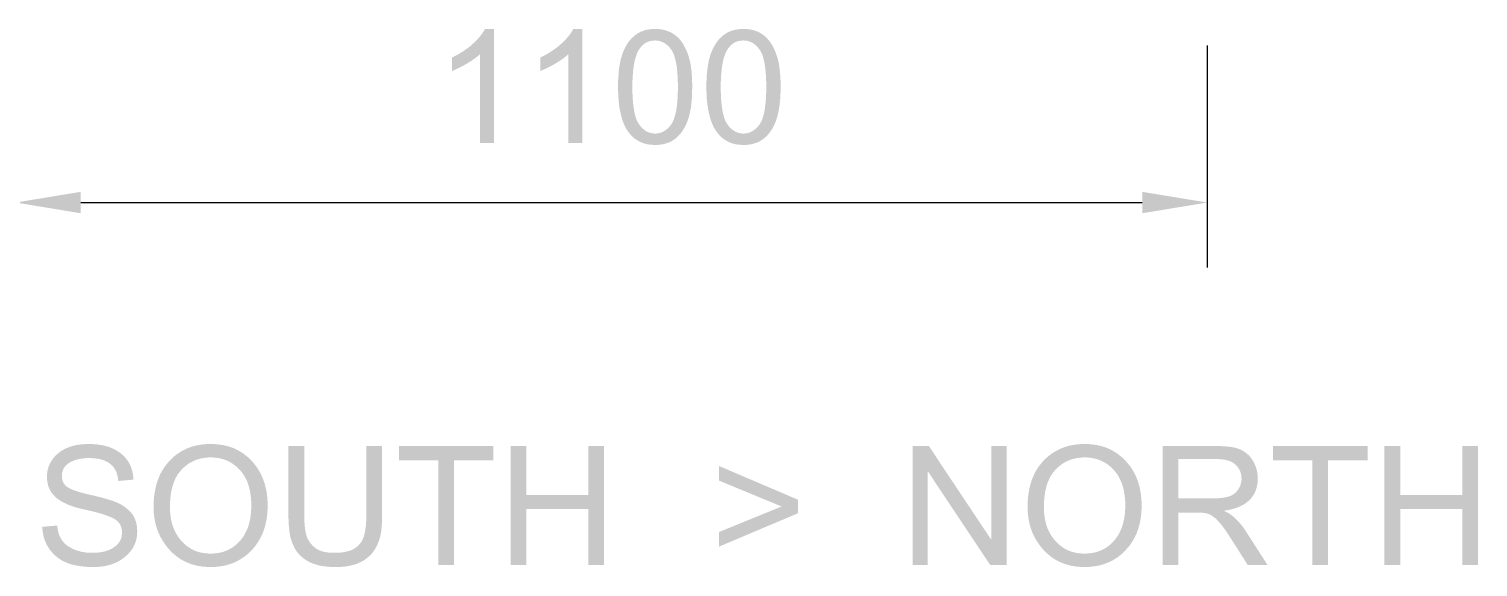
# Model space of a CAD drawing. Header units: millimetres. Extents: x -1336 to 24201, y -1370 to 16142.
# Drawn here: x 22863 to 24201, y 9463 to 9960 of the extents above; entities that cross this region are included whole.
import ezdxf

# ---------------------------------------------------------------- set-up
doc = ezdxf.new("R2010")
doc.units = ezdxf.units.MM
doc.layers.add('A-ANNO-TEXT', color=7, linetype='Continuous', lineweight=13)
doc.layers.add('A-DIMS-MM', color=7, linetype='Continuous', lineweight=13)

msp = doc.modelspace()

# ---------------------------------------------------------------- hatches: boundary and pattern name
at = {"layer": 'A-ANNO-TEXT'}
h = msp.add_hatch(color=7, dxfattribs=at)
h.paths.add_polyline_path([(22945.8, 9542.7), (22945.6, 9544), (22945.4, 9545.3), (22945.2, 9546.5), (22944.9, 9547.7), (22944.6, 9548.8), (22944.3, 9549.9), (22943.9, 9550.9), (22943.4, 9551.9), (22942.9, 9552.9), (22942.4, 9553.8), (22941.8, 9554.7), (22941.2, 9555.6), (22940.5, 9556.4), (22939.8, 9557.1), (22939, 9557.8), (22938.2, 9558.5), (22937.3, 9559.2), (22936.4, 9559.8), (22935.5, 9560.3), (22934.5, 9560.8), (22933.4, 9561.3), (22932.4, 9561.8), (22931.2, 9562.1), (22930.1, 9562.5), (22928.8, 9562.8), (22927.6, 9563.1), (22926.3, 9563.3), (22924.9, 9563.5), (22923.5, 9563.6), (22922.1, 9563.7), (22920.6, 9563.8), (22919, 9563.8), (22917.7, 9563.8), (22916.3, 9563.8), (22915, 9563.7), (22913.7, 9563.6), (22912.4, 9563.4), (22911.2, 9563.2), (22910, 9563), (22908.8, 9562.8), (22907.7, 9562.5), (22906.6, 9562.2), (22905.6, 9561.8), (22904.5, 9561.5), (22903.5, 9561), (22902.6, 9560.6), (22901.6, 9560.1), (22900.7, 9559.6), (22899.9, 9559.1), (22899.1, 9558.5), (22898.3, 9557.9), (22897.6, 9557.3), (22897, 9556.6), (22896.4, 9555.9), (22895.9, 9555.2), (22895.4, 9554.5), (22895, 9553.7), (22894.7, 9552.9), (22894.4, 9552), (22894.1, 9551.2), (22893.9, 9550.3), (22893.8, 9549.3), (22893.7, 9548.4), (22893.7, 9547.4), (22893.7, 9546.5), (22893.8, 9545.7), (22893.9, 9544.8), (22894, 9544.1), (22894.2, 9543.3), (22894.4, 9542.6), (22894.7, 9541.8), (22895, 9541.2), (22895.4, 9540.5), (22895.8, 9539.9), (22896.3, 9539.3), (22896.7, 9538.7), (22897.3, 9538.2), (22897.8, 9537.7), (22898.5, 9537.2), (22899.1, 9536.8), (22899.8, 9536.3), (22900.6, 9535.9), (22901.5, 9535.5), (22902.5, 9535), (22903.5, 9534.6), (22904.6, 9534.2), (22905.8, 9533.7), (22907, 9533.3), (22908.4, 9532.9), (22909.8, 9532.4), (22911.3, 9532), (22912.9, 9531.6), (22914.5, 9531.1), (22916.3, 9530.7), (22918.1, 9530.3), (22919.9, 9529.8), (22923.3, 9529.1), (22926.5, 9528.3), (22929.5, 9527.6), (22932.3, 9526.8), (22935, 9526), (22937.6, 9525.2), (22940, 9524.5), (22942.2, 9523.7), (22944.3, 9522.8), (22946.4, 9521.9), (22948.4, 9520.8), (22950.2, 9519.7), (22952, 9518.4), (22953.8, 9517), (22955.4, 9515.5), (22957, 9513.9), (22957.8, 9513), (22958.5, 9512.2), (22959.1, 9511.2), (22959.7, 9510.3), (22960.3, 9509.3), (22960.8, 9508.3), (22961.2, 9507.2), (22961.6, 9506.1), (22962, 9505), (22962.3, 9503.8), (22962.6, 9502.6), (22962.8, 9501.4), (22962.9, 9500.1), (22963.1, 9498.8), (22963.1, 9497.4), (22963.2, 9496.1), (22963.1, 9494.3), (22963, 9492.6), (22962.8, 9490.9), (22962.5, 9489.3), (22962.1, 9487.7), (22961.6, 9486.1), (22961, 9484.6), (22960.3, 9483.1), (22959.6, 9481.6), (22958.8, 9480.2), (22957.8, 9478.8), (22956.8, 9477.5), (22955.7, 9476.2), (22954.5, 9474.9), (22953.2, 9473.7), (22951.9, 9472.5), (22950.4, 9471.4), (22948.9, 9470.3), (22947.4, 9469.3), (22945.8, 9468.4), (22944.1, 9467.6), (22942.4, 9466.8), (22940.7, 9466.1), (22938.9, 9465.5), (22937, 9464.9), (22935.1, 9464.4), (22933.1, 9464), (22931.1, 9463.7), (22929, 9463.5), (22926.9, 9463.3), (22924.7, 9463.2), (22922.4, 9463.1), (22919.6, 9463.2), (22916.8, 9463.3), (22914.1, 9463.5), (22911.6, 9463.8), (22909.1, 9464.1), (22906.7, 9464.6), (22904.4, 9465.1), (22902.2, 9465.7), (22900, 9466.4), (22898, 9467.2), (22896.1, 9468), (22894.2, 9468.9), (22892.4, 9470), (22890.8, 9471.1), (22889.2, 9472.2), (22887.7, 9473.5), (22886.3, 9474.8), (22885, 9476.2), (22883.8, 9477.6), (22882.6, 9479), (22881.6, 9480.6), (22880.6, 9482.1), (22879.7, 9483.7), (22878.9, 9485.4), (22878.2, 9487.1), (22877.6, 9488.8), (22877, 9490.6), (22876.5, 9492.5), (22876.2, 9494.4), (22875.9, 9496.3), (22875.6, 9498.3), (22875.5, 9500.3), (22889.3, 9501.5), (22889.5, 9499.9), (22889.7, 9498.4), (22890, 9496.8), (22890.3, 9495.4), (22890.7, 9494), (22891.2, 9492.6), (22891.8, 9491.4), (22892.4, 9490.1), (22893, 9489), (22893.8, 9487.8), (22894.6, 9486.8), (22895.4, 9485.8), (22896.4, 9484.8), (22897.4, 9483.9), (22898.4, 9483.1), (22899.5, 9482.3), (22900.7, 9481.6), (22901.9, 9480.9), (22903.1, 9480.2), (22904.4, 9479.7), (22905.7, 9479.1), (22907, 9478.6), (22908.3, 9478.2), (22909.7, 9477.8), (22911.1, 9477.4), (22912.6, 9477.1), (22914, 9476.8), (22915.5, 9476.6), (22917.1, 9476.5), (22918.6, 9476.3), (22920.2, 9476.3), (22921.8, 9476.3), (22923.3, 9476.3), (22924.8, 9476.3), (22926.2, 9476.4), (22927.6, 9476.6), (22929, 9476.7), (22930.3, 9477), (22931.6, 9477.2), (22932.9, 9477.5), (22934.1, 9477.8), (22935.3, 9478.2), (22936.4, 9478.6), (22937.5, 9479.1), (22938.6, 9479.6), (22939.6, 9480.1), (22940.6, 9480.7), (22941.6, 9481.3), (22942.5, 9481.9), (22943.4, 9482.6), (22944.2, 9483.3), (22944.9, 9484), (22945.6, 9484.8), (22946.2, 9485.6), (22946.7, 9486.4), (22947.2, 9487.2), (22947.7, 9488.1), (22948.1, 9489), (22948.4, 9489.9), (22948.7, 9490.8), (22948.9, 9491.8), (22949, 9492.8), (22949.1, 9493.9), (22949.1, 9494.9), (22949.1, 9496), (22949, 9497.1), (22948.9, 9498.1), (22948.6, 9499.1), (22948.4, 9500.1), (22948, 9501), (22947.6, 9501.9), (22947.2, 9502.7), (22946.6, 9503.5), (22946.1, 9504.3), (22945.4, 9505), (22944.7, 9505.7), (22943.9, 9506.4), (22943.1, 9507), (22942.2, 9507.5), (22941.3, 9508.1), (22940.2, 9508.6), (22939.1, 9509.1), (22937.9, 9509.6), (22936.6, 9510.1), (22935.3, 9510.6), (22933.8, 9511.1), (22932.3, 9511.7), (22930.7, 9512.2), (22929, 9512.7), (22927.2, 9513.2), (22925.4, 9513.7), (22923.4, 9514.2), (22921.4, 9514.7), (22919.3, 9515.2), (22917.1, 9515.7), (22914.8, 9516.2), (22912.5, 9516.7), (22910.3, 9517.3), (22908.2, 9517.8), (22906.2, 9518.4), (22904.2, 9519), (22902.3, 9519.7), (22900.5, 9520.3), (22898.8, 9521), (22897.2, 9521.8), (22895.6, 9522.5), (22894.2, 9523.3), (22892.8, 9524.1), (22891.5, 9524.9), (22890.3, 9525.7), (22889.1, 9526.6), (22888.1, 9527.5), (22887.1, 9528.4), (22886.1, 9529.4), (22885.3, 9530.4), (22884.5, 9531.4), (22883.7, 9532.5), (22883.1, 9533.6), (22882.5, 9534.7), (22881.9, 9535.9), (22881.4, 9537.1), (22881, 9538.3), (22880.7, 9539.6), (22880.4, 9540.9), (22880.2, 9542.2), (22880, 9543.6), (22879.9, 9545), (22879.9, 9546.4), (22879.9, 9548), (22880, 9549.6), (22880.2, 9551.2), (22880.5, 9552.7), (22880.9, 9554.2), (22881.3, 9555.7), (22881.9, 9557.1), (22882.5, 9558.5), (22883.2, 9559.8), (22883.9, 9561.1), (22884.8, 9562.4), (22885.7, 9563.6), (22886.7, 9564.9), (22887.8, 9566), (22889, 9567.2), (22890.2, 9568.2), (22891.6, 9569.3), (22892.9, 9570.3), (22894.4, 9571.2), (22895.9, 9572), (22897.4, 9572.8), (22899.1, 9573.5), (22900.7, 9574.1), (22902.5, 9574.7), (22904.3, 9575.2), (22906.1, 9575.7), (22908, 9576), (22910, 9576.3), (22912, 9576.6), (22914.1, 9576.7), (22916.2, 9576.8), (22918.4, 9576.9), (22920.7, 9576.8), (22922.9, 9576.7), (22925.1, 9576.6), (22927.1, 9576.3), (22929.2, 9576), (22931.2, 9575.7), (22933.1, 9575.2), (22935, 9574.7), (22936.8, 9574.2), (22938.5, 9573.5), (22940.2, 9572.8), (22941.9, 9572), (22943.5, 9571.2), (22945, 9570.3), (22946.5, 9569.3), (22947.9, 9568.3), (22949.2, 9567.2), (22950.5, 9566), (22951.7, 9564.8), (22952.8, 9563.5), (22953.8, 9562.2), (22954.8, 9560.8), (22955.6, 9559.4), (22956.4, 9557.9), (22957.1, 9556.3), (22957.7, 9554.7), (22958.3, 9553), (22958.7, 9551.3), (22959.1, 9549.5), (22959.4, 9547.7), (22959.6, 9545.8), (22959.7, 9543.9), (22945.8, 9542.7)])
h.paths.add_polyline_path([(23031.1, 9576.9), (23033.9, 9576.8), (23036.7, 9576.6), (23039.4, 9576.3), (23042.1, 9575.9), (23044.7, 9575.3), (23047.2, 9574.7), (23049.7, 9573.9), (23052.1, 9573), (23054.4, 9571.9), (23056.7, 9570.8), (23058.9, 9569.5), (23061, 9568.1), (23063.1, 9566.5), (23065.1, 9564.9), (23067, 9563.1), (23068.9, 9561.2), (23070.7, 9559.2), (23072.3, 9557.1), (23073.9, 9555), (23075.3, 9552.7), (23076.6, 9550.4), (23077.8, 9548), (23078.9, 9545.6), (23079.9, 9543), (23080.8, 9540.4), (23081.5, 9537.7), (23082.2, 9534.9), (23082.7, 9532.1), (23083.1, 9529.1), (23083.4, 9526.1), (23083.5, 9523), (23083.6, 9519.8), (23083.5, 9516.7), (23083.4, 9513.6), (23083.1, 9510.6), (23082.7, 9507.7), (23082.1, 9504.8), (23081.5, 9502.1), (23080.8, 9499.4), (23079.9, 9496.8), (23078.9, 9494.2), (23077.8, 9491.8), (23076.6, 9489.4), (23075.3, 9487.1), (23073.8, 9484.9), (23072.3, 9482.7), (23070.6, 9480.7), (23068.8, 9478.7), (23066.9, 9476.8), (23065, 9475), (23063, 9473.4), (23060.9, 9471.9), (23058.8, 9470.5), (23056.6, 9469.2), (23054.3, 9468.1), (23052, 9467), (23049.6, 9466.1), (23047.1, 9465.3), (23044.6, 9464.6), (23042, 9464.1), (23039.4, 9463.7), (23036.7, 9463.4), (23033.9, 9463.2), (23031.1, 9463.1), (23028.1, 9463.2), (23025.3, 9463.4), (23022.5, 9463.7), (23019.8, 9464.1), (23017.1, 9464.7), (23014.5, 9465.4), (23012, 9466.2), (23009.6, 9467.2), (23007.3, 9468.2), (23005, 9469.4), (23002.8, 9470.7), (23000.6, 9472.2), (22998.6, 9473.8), (22996.6, 9475.5), (22994.6, 9477.3), (22992.8, 9479.3), (22991, 9481.3), (22989.4, 9483.4), (22987.9, 9485.6), (22986.5, 9487.8), (22985.2, 9490), (22984, 9492.4), (22982.9, 9494.7), (22981.9, 9497.2), (22981.1, 9499.7), (22980.4, 9502.2), (22979.7, 9504.8), (22979.2, 9507.5), (22978.8, 9510.2), (22978.5, 9512.9), (22978.4, 9515.8), (22978.3, 9518.6), (22978.4, 9522), (22978.5, 9525.2), (22978.8, 9528.4), (22979.2, 9531.5), (22979.8, 9534.5), (22980.4, 9537.3), (22981.1, 9540.1), (22982, 9542.9), (22983, 9545.5), (22984, 9548), (22985.3, 9550.5), (22986.6, 9552.8), (22988, 9555.1), (22989.6, 9557.2), (22991.2, 9559.3), (22993, 9561.3), (22994.9, 9563.2), (22996.8, 9565), (22998.8, 9566.6), (23000.9, 9568.1), (23003, 9569.5), (23005.2, 9570.8), (23007.5, 9571.9), (23009.8, 9573), (23012.3, 9573.9), (23014.7, 9574.7), (23017.3, 9575.4), (23019.9, 9575.9), (23022.6, 9576.3), (23025.4, 9576.6), (23028.2, 9576.8), (23031.1, 9576.9)])
h.paths.add_polyline_path([(23030.9, 9475.6), (23033, 9475.6), (23035, 9475.8), (23037, 9476), (23038.9, 9476.3), (23040.8, 9476.7), (23042.6, 9477.2), (23044.3, 9477.8), (23046.1, 9478.5), (23047.7, 9479.3), (23049.4, 9480.2), (23050.9, 9481.1), (23052.5, 9482.2), (23053.9, 9483.3), (23055.3, 9484.5), (23056.7, 9485.9), (23058, 9487.3), (23059.3, 9488.8), (23060.5, 9490.4), (23061.6, 9492), (23062.6, 9493.7), (23063.5, 9495.5), (23064.4, 9497.4), (23065.2, 9499.3), (23065.9, 9501.3), (23066.5, 9503.4), (23067, 9505.5), (23067.5, 9507.7), (23067.8, 9510), (23068.1, 9512.3), (23068.3, 9514.8), (23068.5, 9517.3), (23068.5, 9519.8), (23068.5, 9522.5), (23068.3, 9525.1), (23068.1, 9527.5), (23067.8, 9530), (23067.5, 9532.3), (23067, 9534.6), (23066.5, 9536.7), (23065.9, 9538.8), (23065.2, 9540.9), (23064.4, 9542.8), (23063.5, 9544.7), (23062.5, 9546.5), (23061.5, 9548.2), (23060.4, 9549.8), (23059.2, 9551.4), (23057.9, 9552.9), (23056.5, 9554.3), (23055.2, 9555.6), (23053.7, 9556.8), (23052.2, 9557.9), (23050.7, 9559), (23049.2, 9559.9), (23047.6, 9560.8), (23045.9, 9561.5), (23044.2, 9562.2), (23042.5, 9562.8), (23040.7, 9563.3), (23038.9, 9563.7), (23037, 9564), (23035.1, 9564.2), (23033.2, 9564.4), (23031.2, 9564.4), (23029.2, 9564.4), (23027.2, 9564.2), (23025.2, 9564), (23023.3, 9563.7), (23021.5, 9563.3), (23019.7, 9562.8), (23017.9, 9562.3), (23016.2, 9561.6), (23014.5, 9560.8), (23012.9, 9560), (23011.3, 9559.1), (23009.7, 9558), (23008.3, 9556.9), (23006.8, 9555.7), (23005.4, 9554.5), (23004.1, 9553.1), (23002.8, 9551.6), (23001.6, 9550.1), (23000.4, 9548.4), (22999.4, 9546.7), (22998.4, 9544.8), (22997.6, 9542.9), (22996.8, 9540.9), (22996.1, 9538.7), (22995.4, 9536.5), (22994.9, 9534.2), (22994.4, 9531.8), (22994.1, 9529.3), (22993.8, 9526.7), (22993.6, 9524), (22993.4, 9521.2), (22993.4, 9518.3), (22993.4, 9516), (22993.6, 9513.7), (22993.8, 9511.4), (22994.1, 9509.2), (22994.4, 9507.1), (22994.9, 9505), (22995.4, 9503), (22996, 9501), (22996.7, 9499.1), (22997.5, 9497.3), (22998.3, 9495.5), (22999.3, 9493.8), (23000.3, 9492.1), (23001.4, 9490.5), (23002.6, 9488.9), (23003.8, 9487.4), (23005.2, 9486), (23006.5, 9484.6), (23008, 9483.4), (23009.4, 9482.2), (23011, 9481.2), (23012.5, 9480.2), (23014.1, 9479.3), (23015.8, 9478.5), (23017.5, 9477.8), (23019.3, 9477.2), (23021.1, 9476.7), (23023, 9476.3), (23024.9, 9476), (23026.9, 9475.8), (23028.9, 9475.6), (23030.9, 9475.6)])
h.paths.add_polyline_path([(23189.3, 9511.4), (23189.3, 9509.3), (23189.3, 9507.2), (23189.2, 9505.2), (23189.1, 9503.2), (23188.9, 9501.3), (23188.8, 9499.4), (23188.6, 9497.5), (23188.4, 9495.7), (23188.1, 9493.9), (23187.7, 9492.1), (23187.2, 9490.2), (23186.7, 9488.4), (23186, 9486.5), (23185.2, 9484.7), (23184.4, 9482.8), (23183.4, 9480.9), (23182.9, 9479.9), (23182.3, 9479), (23181.7, 9478.1), (23181.1, 9477.2), (23180.4, 9476.4), (23179.7, 9475.5), (23179, 9474.7), (23178.2, 9473.9), (23177.3, 9473.1), (23176.4, 9472.3), (23175.5, 9471.6), (23174.6, 9470.9), (23173.6, 9470.2), (23172.6, 9469.5), (23171.5, 9468.8), (23170.4, 9468.2), (23169.2, 9467.6), (23168, 9467), (23166.8, 9466.5), (23165.5, 9466), (23164.1, 9465.5), (23162.7, 9465.1), (23161.3, 9464.7), (23159.8, 9464.4), (23158.3, 9464.1), (23156.7, 9463.8), (23155.1, 9463.6), (23153.4, 9463.4), (23151.7, 9463.3), (23149.9, 9463.2), (23148.1, 9463.1), (23146.2, 9463.1), (23144.4, 9463.1), (23142.7, 9463.2), (23140.9, 9463.3), (23139.2, 9463.4), (23137.6, 9463.6), (23136, 9463.8), (23134.5, 9464), (23133, 9464.2), (23131.5, 9464.5), (23130.1, 9464.9), (23128.7, 9465.3), (23127.4, 9465.7), (23126.1, 9466.1), (23124.9, 9466.6), (23123.7, 9467.1), (23122.5, 9467.6), (23121.4, 9468.2), (23120.4, 9468.8), (23119.3, 9469.4), (23118.3, 9470), (23117.4, 9470.7), (23116.5, 9471.4), (23115.6, 9472.1), (23114.7, 9472.8), (23113.9, 9473.5), (23113.2, 9474.3), (23112.4, 9475.1), (23111.7, 9475.9), (23111.1, 9476.7), (23110.5, 9477.5), (23109.9, 9478.4), (23109.3, 9479.3), (23108.3, 9481), (23107.4, 9482.9), (23106.6, 9484.7), (23105.9, 9486.5), (23105.3, 9488.4), (23104.7, 9490.3), (23104.3, 9492.2), (23104, 9494.1), (23103.7, 9496.1), (23103.5, 9498.1), (23103.3, 9500.2), (23103.1, 9502.3), (23103, 9504.5), (23102.9, 9506.7), (23102.8, 9509), (23102.8, 9511.4), (23102.8, 9575), (23117.4, 9575), (23117.4, 9511.6), (23117.4, 9509.2), (23117.4, 9506.8), (23117.6, 9504.6), (23117.7, 9502.4), (23117.9, 9500.3), (23118.2, 9498.3), (23118.4, 9496.4), (23118.8, 9494.5), (23119.2, 9492.8), (23119.8, 9491), (23120.5, 9489.4), (23121.4, 9487.8), (23122.4, 9486.2), (23123.5, 9484.7), (23124.8, 9483.2), (23126.3, 9481.8), (23127.1, 9481.1), (23127.9, 9480.5), (23128.8, 9479.9), (23129.7, 9479.4), (23130.7, 9478.9), (23131.8, 9478.4), (23132.9, 9478), (23134, 9477.6), (23135.2, 9477.3), (23136.5, 9477), (23137.8, 9476.8), (23139.1, 9476.6), (23140.5, 9476.5), (23142, 9476.3), (23143.5, 9476.3), (23145, 9476.3), (23146.6, 9476.3), (23148.2, 9476.3), (23149.6, 9476.4), (23151.1, 9476.5), (23152.4, 9476.7), (23153.8, 9476.9), (23155.1, 9477.1), (23156.3, 9477.4), (23157.5, 9477.7), (23158.6, 9478), (23159.7, 9478.3), (23160.7, 9478.7), (23161.7, 9479.2), (23162.6, 9479.6), (23163.5, 9480.1), (23164.3, 9480.7), (23165.1, 9481.2), (23165.9, 9481.8), (23166.6, 9482.4), (23167.3, 9483.1), (23167.9, 9483.7), (23168.5, 9484.4), (23169.1, 9485.1), (23169.7, 9485.9), (23170.2, 9486.6), (23170.6, 9487.4), (23171.1, 9488.2), (23171.5, 9489), (23171.8, 9489.8), (23172.2, 9490.7), (23172.5, 9491.6), (23172.7, 9492.5), (23173.2, 9494.4), (23173.6, 9496.5), (23173.9, 9498.6), (23174.2, 9501), (23174.4, 9503.4), (23174.6, 9506), (23174.7, 9508.7), (23174.7, 9511.6), (23174.7, 9575), (23189.3, 9575), (23189.3, 9511.4)])
h.paths.add_polyline_path([(23292.1, 9561.9), (23255.7, 9561.9), (23255.7, 9465), (23241.1, 9465), (23241.1, 9561.9), (23205, 9561.9), (23205, 9575), (23292.1, 9575), (23292.1, 9561.9)])
h.paths.add_polyline_path([(23394.2, 9465), (23379.5, 9465), (23379.5, 9516.8), (23322.4, 9516.8), (23322.4, 9465), (23307.8, 9465), (23307.8, 9575), (23322.4, 9575), (23322.4, 9529.8), (23379.5, 9529.8), (23379.5, 9575), (23394.2, 9575), (23394.2, 9465)])
h.paths.add_polyline_path([(23573.1, 9512.8), (23500.3, 9482), (23500.3, 9495.5), (23558.1, 9519.1), (23500.3, 9543), (23500.3, 9556.5), (23573.1, 9525.4), (23573.1, 9512.8)])
h.paths.add_polyline_path([(23765.7, 9465), (23750.7, 9465), (23693.2, 9551.4), (23692.9, 9551.4), (23692.9, 9465), (23679.1, 9465), (23679.1, 9575), (23694, 9575), (23751.5, 9488.6), (23751.8, 9488.6), (23751.8, 9575), (23765.7, 9575), (23765.7, 9465)])
h.paths.add_polyline_path([(23837.9, 9576.9), (23840.8, 9576.8), (23843.6, 9576.6), (23846.3, 9576.3), (23848.9, 9575.9), (23851.5, 9575.3), (23854.1, 9574.7), (23856.5, 9573.9), (23858.9, 9573), (23861.3, 9571.9), (23863.5, 9570.8), (23865.7, 9569.5), (23867.8, 9568.1), (23869.9, 9566.5), (23871.9, 9564.9), (23873.9, 9563.1), (23875.7, 9561.2), (23877.5, 9559.2), (23879.2, 9557.1), (23880.7, 9555), (23882.2, 9552.7), (23883.5, 9550.4), (23884.7, 9548), (23885.8, 9545.6), (23886.8, 9543), (23887.6, 9540.4), (23888.4, 9537.7), (23889, 9534.9), (23889.5, 9532.1), (23889.9, 9529.1), (23890.2, 9526.1), (23890.4, 9523), (23890.4, 9519.8), (23890.4, 9516.7), (23890.2, 9513.6), (23889.9, 9510.6), (23889.5, 9507.7), (23889, 9504.8), (23888.4, 9502.1), (23887.6, 9499.4), (23886.7, 9496.8), (23885.8, 9494.2), (23884.7, 9491.8), (23883.4, 9489.4), (23882.1, 9487.1), (23880.7, 9484.9), (23879.1, 9482.7), (23877.4, 9480.7), (23875.7, 9478.7), (23873.8, 9476.8), (23871.8, 9475), (23869.8, 9473.4), (23867.8, 9471.9), (23865.6, 9470.5), (23863.4, 9469.2), (23861.2, 9468.1), (23858.8, 9467), (23856.4, 9466.1), (23854, 9465.3), (23851.5, 9464.6), (23848.9, 9464.1), (23846.2, 9463.7), (23843.5, 9463.4), (23840.7, 9463.2), (23837.9, 9463.1), (23835, 9463.2), (23832.1, 9463.4), (23829.3, 9463.7), (23826.6, 9464.1), (23824, 9464.7), (23821.4, 9465.4), (23818.9, 9466.2), (23816.5, 9467.2), (23814.1, 9468.2), (23811.8, 9469.4), (23809.6, 9470.7), (23807.5, 9472.2), (23805.4, 9473.8), (23803.4, 9475.5), (23801.5, 9477.3), (23799.6, 9479.3), (23797.9, 9481.3), (23796.2, 9483.4), (23794.7, 9485.6), (23793.3, 9487.8), (23792, 9490), (23790.8, 9492.4), (23789.7, 9494.7), (23788.8, 9497.2), (23787.9, 9499.7), (23787.2, 9502.2), (23786.6, 9504.8), (23786.1, 9507.5), (23785.7, 9510.2), (23785.4, 9512.9), (23785.2, 9515.8), (23785.2, 9518.6), (23785.2, 9522), (23785.4, 9525.2), (23785.7, 9528.4), (23786.1, 9531.5), (23786.6, 9534.5), (23787.2, 9537.3), (23788, 9540.1), (23788.8, 9542.9), (23789.8, 9545.5), (23790.9, 9548), (23792.1, 9550.5), (23793.4, 9552.8), (23794.8, 9555.1), (23796.4, 9557.2), (23798.1, 9559.3), (23799.8, 9561.3), (23801.7, 9563.2), (23803.6, 9565), (23805.6, 9566.6), (23807.7, 9568.1), (23809.9, 9569.5), (23812.1, 9570.8), (23814.3, 9571.9), (23816.7, 9573), (23819.1, 9573.9), (23821.6, 9574.7), (23824.1, 9575.4), (23826.8, 9575.9), (23829.4, 9576.3), (23832.2, 9576.6), (23835, 9576.8), (23837.9, 9576.9)])
h.paths.add_polyline_path([(23837.8, 9475.6), (23839.8, 9475.6), (23841.8, 9475.8), (23843.8, 9476), (23845.7, 9476.3), (23847.6, 9476.7), (23849.4, 9477.2), (23851.2, 9477.8), (23852.9, 9478.5), (23854.6, 9479.3), (23856.2, 9480.2), (23857.8, 9481.1), (23859.3, 9482.2), (23860.8, 9483.3), (23862.2, 9484.5), (23863.6, 9485.9), (23864.9, 9487.3), (23866.1, 9488.8), (23867.3, 9490.4), (23868.4, 9492), (23869.4, 9493.7), (23870.4, 9495.5), (23871.2, 9497.4), (23872, 9499.3), (23872.7, 9501.3), (23873.3, 9503.4), (23873.8, 9505.5), (23874.3, 9507.7), (23874.7, 9510), (23875, 9512.3), (23875.2, 9514.8), (23875.3, 9517.3), (23875.4, 9519.8), (23875.3, 9522.5), (23875.2, 9525.1), (23875, 9527.5), (23874.7, 9530), (23874.3, 9532.3), (23873.9, 9534.6), (23873.3, 9536.7), (23872.7, 9538.8), (23872, 9540.9), (23871.2, 9542.8), (23870.3, 9544.7), (23869.4, 9546.5), (23868.3, 9548.2), (23867.2, 9549.8), (23866, 9551.4), (23864.7, 9552.9), (23863.4, 9554.3), (23862, 9555.6), (23860.6, 9556.8), (23859.1, 9557.9), (23857.6, 9559), (23856, 9559.9), (23854.4, 9560.8), (23852.8, 9561.5), (23851.1, 9562.2), (23849.3, 9562.8), (23847.6, 9563.3), (23845.7, 9563.7), (23843.9, 9564), (23842, 9564.2), (23840, 9564.4), (23838.1, 9564.4), (23836, 9564.4), (23834, 9564.2), (23832.1, 9564), (23830.2, 9563.7), (23828.3, 9563.3), (23826.5, 9562.8), (23824.7, 9562.3), (23823, 9561.6), (23821.3, 9560.8), (23819.7, 9560), (23818.1, 9559.1), (23816.6, 9558), (23815.1, 9556.9), (23813.7, 9555.7), (23812.3, 9554.5), (23810.9, 9553.1), (23809.6, 9551.6), (23808.4, 9550.1), (23807.3, 9548.4), (23806.2, 9546.7), (23805.3, 9544.8), (23804.4, 9542.9), (23803.6, 9540.9), (23802.9, 9538.7), (23802.3, 9536.5), (23801.7, 9534.2), (23801.3, 9531.8), (23800.9, 9529.3), (23800.6, 9526.7), (23800.4, 9524), (23800.3, 9521.2), (23800.2, 9518.3), (23800.3, 9516), (23800.4, 9513.7), (23800.6, 9511.4), (23800.9, 9509.2), (23801.3, 9507.1), (23801.7, 9505), (23802.2, 9503), (23802.9, 9501), (23803.5, 9499.1), (23804.3, 9497.3), (23805.2, 9495.5), (23806.1, 9493.8), (23807.1, 9492.1), (23808.2, 9490.5), (23809.4, 9488.9), (23810.7, 9487.4), (23812, 9486), (23813.4, 9484.6), (23814.8, 9483.4), (23816.3, 9482.2), (23817.8, 9481.2), (23819.4, 9480.2), (23821, 9479.3), (23822.7, 9478.5), (23824.4, 9477.8), (23826.1, 9477.2), (23828, 9476.7), (23829.8, 9476.3), (23831.7, 9476), (23833.7, 9475.8), (23835.7, 9475.6), (23837.8, 9475.6)])
h.paths.add_polyline_path([(24006.7, 9465), (23988.4, 9465), (23987.4, 9466.6), (23986.4, 9468.2), (23985.5, 9469.7), (23984.5, 9471.2), (23983.6, 9472.6), (23982.7, 9474), (23981.8, 9475.4), (23981, 9476.7), (23980.2, 9478), (23979.4, 9479.3), (23978.6, 9480.5), (23977.9, 9481.7), (23977.1, 9482.8), (23976.4, 9483.9), (23975.8, 9484.9), (23975.1, 9486), (23974.5, 9486.9), (23973.9, 9487.9), (23973.3, 9488.8), (23972.8, 9489.6), (23972.2, 9490.4), (23971.7, 9491.2), (23971.2, 9492), (23970.8, 9492.7), (23970.4, 9493.3), (23969.9, 9494), (23969.6, 9494.5), (23969.2, 9495.1), (23968.9, 9495.6), (23968.6, 9496.1), (23968.3, 9496.5), (23968, 9496.9), (23967, 9498.3), (23966, 9499.7), (23965, 9501.1), (23963.9, 9502.4), (23962.9, 9503.6), (23961.8, 9504.8), (23960.7, 9506), (23959.7, 9507.1), (23958.6, 9508.1), (23957.5, 9509), (23956.4, 9509.8), (23955.4, 9510.5), (23954.4, 9511.1), (23953.4, 9511.7), (23952.4, 9512.1), (23951.4, 9512.4), (23950.4, 9512.7), (23949.3, 9512.9), (23948.1, 9513.1), (23946.9, 9513.3), (23945.6, 9513.4), (23944.2, 9513.5), (23942.7, 9513.5), (23941.2, 9513.5), (23924.3, 9513.5), (23924.3, 9465), (23909.8, 9465), (23909.8, 9575), (23958.5, 9575), (23960.9, 9575), (23963.3, 9574.9), (23965.5, 9574.8), (23967.7, 9574.7), (23969.7, 9574.5), (23971.6, 9574.3), (23973.5, 9574), (23975.2, 9573.7), (23976.9, 9573.4), (23978.5, 9572.9), (23980.1, 9572.4), (23981.6, 9571.7), (23983, 9571), (23984.4, 9570.2), (23985.8, 9569.3), (23987.1, 9568.4), (23988.3, 9567.3), (23989.5, 9566.2), (23990.6, 9565), (23991.6, 9563.7), (23992.5, 9562.4), (23993.4, 9561), (23994.2, 9559.6), (23994.9, 9558), (23995.6, 9556.5), (23996.1, 9554.9), (23996.6, 9553.3), (23997, 9551.6), (23997.3, 9550), (23997.5, 9548.3), (23997.6, 9546.6), (23997.7, 9544.9), (23997.6, 9543.4), (23997.5, 9541.9), (23997.4, 9540.4), (23997.2, 9539), (23996.9, 9537.6), (23996.5, 9536.3), (23996.1, 9534.9), (23995.7, 9533.7), (23995.2, 9532.4), (23994.6, 9531.2), (23993.9, 9530.1), (23993.2, 9529), (23992.5, 9527.9), (23991.6, 9526.8), (23990.7, 9525.8), (23989.8, 9524.9), (23988.8, 9524), (23987.7, 9523.1), (23986.6, 9522.2), (23985.4, 9521.4), (23984.2, 9520.7), (23982.9, 9520), (23981.5, 9519.3), (23980.1, 9518.7), (23978.6, 9518.1), (23977.1, 9517.6), (23975.5, 9517.1), (23973.9, 9516.6), (23972.2, 9516.2), (23970.5, 9515.9), (23968.7, 9515.5), (23966.8, 9515.3), (23966.8, 9515), (23968.2, 9514.3), (23969.6, 9513.6), (23970.9, 9512.8), (23972.2, 9511.9), (23973.6, 9510.9), (23974.9, 9509.9), (23976.2, 9508.7), (23977.5, 9507.5), (23978.8, 9506.2), (23980.1, 9504.9), (23981.3, 9503.4), (23982.6, 9501.9), (23983.9, 9500.3), (23985.1, 9498.6), (23986.3, 9496.8), (23987.5, 9494.9), (24006.7, 9465)])
h.paths.add_polyline_path([(23924.3, 9526.6), (23955.6, 9526.6), (23957.9, 9526.6), (23960, 9526.7), (23962.1, 9526.8), (23964, 9527), (23965.8, 9527.2), (23967.5, 9527.5), (23969.1, 9527.8), (23970.5, 9528.2), (23971.9, 9528.7), (23973.2, 9529.2), (23974.4, 9529.9), (23975.5, 9530.6), (23976.6, 9531.4), (23977.6, 9532.3), (23978.5, 9533.4), (23979.3, 9534.5), (23980.1, 9535.7), (23980.8, 9536.9), (23981.4, 9538.1), (23981.8, 9539.4), (23982.2, 9540.7), (23982.4, 9542.1), (23982.6, 9543.5), (23982.7, 9544.9), (23982.6, 9545.8), (23982.6, 9546.8), (23982.5, 9547.6), (23982.3, 9548.5), (23982.1, 9549.4), (23981.9, 9550.2), (23981.6, 9551), (23981.3, 9551.9), (23980.9, 9552.6), (23980.5, 9553.4), (23980.1, 9554.2), (23979.6, 9554.9), (23979, 9555.6), (23978.5, 9556.3), (23977.8, 9557), (23977.2, 9557.7), (23976.5, 9558.3), (23975.7, 9558.9), (23974.9, 9559.5), (23974, 9560), (23973.1, 9560.4), (23972.1, 9560.9), (23971, 9561.3), (23969.9, 9561.6), (23968.8, 9561.9), (23967.5, 9562.2), (23966.3, 9562.4), (23964.9, 9562.6), (23963.6, 9562.7), (23962.1, 9562.8), (23960.6, 9562.9), (23959.1, 9562.9), (23924.3, 9562.9), (23924.3, 9526.6)])
h.paths.add_polyline_path([(24099, 9561.9), (24062.6, 9561.9), (24062.6, 9465), (24047.9, 9465), (24047.9, 9561.9), (24011.8, 9561.9), (24011.8, 9575), (24099, 9575), (24099, 9561.9)])
h.paths.add_polyline_path([(24201, 9465), (24186.4, 9465), (24186.4, 9516.8), (24129.2, 9516.8), (24129.2, 9465), (24114.6, 9465), (24114.6, 9575), (24129.2, 9575), (24129.2, 9529.8), (24186.4, 9529.8), (24186.4, 9575), (24201, 9575), (24201, 9465)])
at = {"layer": 'A-DIMS-MM'}
h = msp.add_hatch(color=7, dxfattribs=at)
h.paths.add_polyline_path([(23292.5, 9855), (23279.6, 9855), (23279.6, 9937.2), (23278.4, 9936), (23277.1, 9934.9), (23275.7, 9933.8), (23274.2, 9932.7), (23272.6, 9931.6), (23271, 9930.5), (23269.2, 9929.4), (23267.4, 9928.3), (23265.5, 9927.2), (23263.7, 9926.2), (23261.9, 9925.3), (23260.2, 9924.4), (23258.5, 9923.6), (23256.9, 9922.9), (23255.3, 9922.2), (23253.8, 9921.6), (23253.8, 9934.1), (23256.5, 9935.4), (23259.1, 9936.7), (23261.5, 9938.2), (23263.9, 9939.7), (23266.3, 9941.3), (23268.5, 9942.9), (23270.7, 9944.6), (23272.7, 9946.4), (23274.7, 9948.2), (23276.5, 9950), (23278.1, 9951.8), (23279.6, 9953.5), (23281, 9955.3), (23282.2, 9957), (23283.3, 9958.7), (23284.2, 9960.4), (23292.5, 9960.4), (23292.5, 9855)])
h.paths.add_polyline_path([(23374.1, 9855), (23361.2, 9855), (23361.2, 9937.2), (23360, 9936), (23358.7, 9934.9), (23357.3, 9933.8), (23355.8, 9932.7), (23354.2, 9931.6), (23352.6, 9930.5), (23350.8, 9929.4), (23349, 9928.3), (23347.1, 9927.2), (23345.3, 9926.2), (23343.5, 9925.3), (23341.8, 9924.4), (23340.1, 9923.6), (23338.5, 9922.9), (23336.9, 9922.2), (23335.4, 9921.6), (23335.4, 9934.1), (23338.1, 9935.4), (23340.6, 9936.7), (23343.1, 9938.2), (23345.5, 9939.7), (23347.8, 9941.3), (23350.1, 9942.9), (23352.2, 9944.6), (23354.3, 9946.4), (23356.3, 9948.2), (23358.1, 9950), (23359.7, 9951.8), (23361.2, 9953.5), (23362.6, 9955.3), (23363.8, 9957), (23364.8, 9958.7), (23365.8, 9960.4), (23374.1, 9960.4), (23374.1, 9855)])
h.paths.add_polyline_path([(23407.1, 9906.8), (23407.1, 9909.1), (23407.1, 9911.3), (23407.2, 9913.5), (23407.3, 9915.6), (23407.5, 9917.7), (23407.6, 9919.7), (23407.8, 9921.7), (23408, 9923.6), (23408.3, 9925.4), (23408.6, 9927.2), (23408.9, 9929), (23409.2, 9930.6), (23409.6, 9932.2), (23410, 9933.8), (23410.5, 9935.3), (23410.9, 9936.8), (23411.4, 9938.2), (23411.9, 9939.5), (23412.5, 9940.8), (23413.1, 9942.1), (23413.7, 9943.3), (23414.3, 9944.5), (23415, 9945.7), (23415.7, 9946.8), (23416.4, 9947.9), (23417.2, 9948.9), (23417.9, 9949.9), (23418.8, 9950.9), (23419.6, 9951.8), (23420.5, 9952.6), (23421.4, 9953.5), (23422.3, 9954.3), (23423.3, 9955), (23424.3, 9955.7), (23425.3, 9956.4), (23426.3, 9957), (23427.4, 9957.5), (23428.5, 9958), (23429.7, 9958.5), (23430.8, 9958.9), (23432, 9959.3), (23433.3, 9959.6), (23434.5, 9959.8), (23435.8, 9960), (23437.2, 9960.2), (23438.5, 9960.3), (23439.9, 9960.4), (23441.3, 9960.4), (23443.4, 9960.4), (23445.4, 9960.2), (23447.4, 9960), (23449.3, 9959.6), (23451.1, 9959.1), (23452.8, 9958.5), (23454.5, 9957.8), (23456.2, 9957), (23457.7, 9956.1), (23459.2, 9955.1), (23460.6, 9954.1), (23462, 9952.9), (23463.3, 9951.6), (23464.5, 9950.2), (23465.6, 9948.8), (23466.7, 9947.2), (23467.7, 9945.6), (23468.6, 9943.8), (23469.5, 9942), (23470.4, 9940.1), (23471.2, 9938.1), (23471.9, 9936), (23472.6, 9933.9), (23473.2, 9931.6), (23473.5, 9930.4), (23473.8, 9929.2), (23474, 9927.9), (23474.2, 9926.6), (23474.4, 9925.2), (23474.6, 9923.8), (23474.8, 9922.3), (23475, 9920.8), (23475.1, 9919.2), (23475.2, 9917.6), (23475.3, 9915.9), (23475.4, 9914.2), (23475.5, 9912.4), (23475.5, 9910.6), (23475.6, 9908.7), (23475.6, 9906.8), (23475.5, 9904.5), (23475.5, 9902.3), (23475.4, 9900.1), (23475.3, 9898), (23475.2, 9895.9), (23475, 9893.9), (23474.8, 9892), (23474.6, 9890.1), (23474.4, 9888.2), (23474.1, 9886.5), (23473.8, 9884.7), (23473.4, 9883.1), (23473.1, 9881.5), (23472.7, 9879.9), (23472.2, 9878.4), (23471.8, 9877), (23471.3, 9875.6), (23470.8, 9874.2), (23470.2, 9872.9), (23469.6, 9871.6), (23469, 9870.4), (23468.4, 9869.2), (23467.7, 9868), (23467, 9866.9), (23466.3, 9865.8), (23465.6, 9864.8), (23464.8, 9863.8), (23464, 9862.8), (23463.1, 9861.9), (23462.2, 9861), (23461.3, 9860.2), (23460.4, 9859.4), (23459.5, 9858.7), (23458.5, 9858), (23457.4, 9857.3), (23456.4, 9856.7), (23455.3, 9856.1), (23454.2, 9855.6), (23453, 9855.2), (23451.9, 9854.8), (23450.7, 9854.4), (23449.4, 9854.1), (23448.1, 9853.8), (23446.8, 9853.6), (23445.5, 9853.4), (23444.1, 9853.3), (23442.7, 9853.2), (23441.3, 9853.2), (23439.5, 9853.3), (23437.6, 9853.4), (23435.9, 9853.6), (23434.1, 9853.9), (23432.5, 9854.3), (23430.9, 9854.7), (23429.3, 9855.3), (23427.8, 9855.9), (23426.3, 9856.7), (23424.9, 9857.5), (23423.5, 9858.4), (23422.2, 9859.3), (23421, 9860.4), (23419.7, 9861.5), (23418.6, 9862.8), (23417.5, 9864.1), (23416.2, 9865.8), (23415, 9867.6), (23413.9, 9869.6), (23412.9, 9871.7), (23412, 9873.9), (23411.1, 9876.2), (23410.4, 9878.7), (23409.7, 9881.3), (23409.1, 9884.1), (23408.5, 9886.9), (23408.1, 9889.9), (23407.7, 9893), (23407.5, 9896.3), (23407.3, 9899.6), (23407.1, 9903.2), (23407.1, 9906.8)])
h.paths.add_polyline_path([(23420.3, 9906.8), (23420.4, 9903.6), (23420.4, 9900.6), (23420.6, 9897.7), (23420.7, 9894.9), (23420.9, 9892.3), (23421.2, 9889.8), (23421.5, 9887.5), (23421.9, 9885.3), (23422.3, 9883.2), (23422.7, 9881.2), (23423.2, 9879.4), (23423.7, 9877.7), (23424.3, 9876.2), (23425, 9874.8), (23425.7, 9873.5), (23426.4, 9872.4), (23427.2, 9871.3), (23427.9, 9870.4), (23428.8, 9869.5), (23429.6, 9868.6), (23430.4, 9867.9), (23431.3, 9867.2), (23432.2, 9866.5), (23433.1, 9865.9), (23434.1, 9865.4), (23435.1, 9865), (23436, 9864.6), (23437.1, 9864.3), (23438.1, 9864.1), (23439.1, 9863.9), (23440.2, 9863.8), (23441.3, 9863.8), (23442.4, 9863.8), (23443.5, 9863.9), (23444.6, 9864.1), (23445.6, 9864.3), (23446.6, 9864.6), (23447.6, 9865), (23448.6, 9865.5), (23449.5, 9866), (23450.4, 9866.5), (23451.3, 9867.2), (23452.2, 9867.9), (23453.1, 9868.6), (23453.9, 9869.5), (23454.7, 9870.4), (23455.5, 9871.4), (23456.3, 9872.4), (23457, 9873.5), (23457.7, 9874.8), (23458.3, 9876.2), (23458.9, 9877.8), (23459.4, 9879.5), (23459.9, 9881.3), (23460.4, 9883.2), (23460.8, 9885.3), (23461.2, 9887.5), (23461.5, 9889.9), (23461.7, 9892.3), (23461.9, 9895), (23462.1, 9897.7), (23462.2, 9900.6), (23462.3, 9903.6), (23462.3, 9906.8), (23462.3, 9910), (23462.2, 9913), (23462.1, 9915.9), (23461.9, 9918.7), (23461.7, 9921.3), (23461.5, 9923.8), (23461.2, 9926.1), (23460.8, 9928.4), (23460.4, 9930.4), (23459.9, 9932.4), (23459.4, 9934.2), (23458.9, 9935.9), (23458.3, 9937.4), (23457.7, 9938.8), (23457, 9940.1), (23456.3, 9941.2), (23455.5, 9942.3), (23454.7, 9943.2), (23453.9, 9944.1), (23453, 9945), (23452.2, 9945.7), (23451.3, 9946.4), (23450.4, 9947.1), (23449.5, 9947.6), (23448.5, 9948.1), (23447.5, 9948.6), (23446.5, 9948.9), (23445.5, 9949.2), (23444.5, 9949.5), (23443.4, 9949.6), (23442.3, 9949.7), (23441.2, 9949.8), (23440.1, 9949.7), (23439, 9949.6), (23438, 9949.5), (23437, 9949.3), (23436, 9949), (23435, 9948.7), (23434.1, 9948.3), (23433.2, 9947.9), (23432.3, 9947.4), (23431.5, 9946.8), (23430.7, 9946.2), (23429.9, 9945.5), (23429.1, 9944.8), (23428.4, 9944), (23427.7, 9943.1), (23427, 9942.2), (23426.2, 9941), (23425.4, 9939.6), (23424.7, 9938.1), (23424.1, 9936.4), (23423.5, 9934.7), (23422.9, 9932.8), (23422.4, 9930.7), (23422, 9928.6), (23421.6, 9926.3), (23421.3, 9923.9), (23421, 9921.4), (23420.8, 9918.7), (23420.6, 9915.9), (23420.4, 9913), (23420.4, 9910), (23420.3, 9906.8)])
h.paths.add_polyline_path([(23488.7, 9906.8), (23488.7, 9909.1), (23488.7, 9911.3), (23488.8, 9913.5), (23488.9, 9915.6), (23489, 9917.7), (23489.2, 9919.7), (23489.4, 9921.7), (23489.6, 9923.6), (23489.9, 9925.4), (23490.2, 9927.2), (23490.5, 9929), (23490.8, 9930.6), (23491.2, 9932.2), (23491.6, 9933.8), (23492, 9935.3), (23492.5, 9936.8), (23493, 9938.2), (23493.5, 9939.5), (23494.1, 9940.8), (23494.6, 9942.1), (23495.3, 9943.3), (23495.9, 9944.5), (23496.6, 9945.7), (23497.3, 9946.8), (23498, 9947.9), (23498.7, 9948.9), (23499.5, 9949.9), (23500.3, 9950.9), (23501.2, 9951.8), (23502.1, 9952.6), (23503, 9953.5), (23503.9, 9954.3), (23504.8, 9955), (23505.8, 9955.7), (23506.9, 9956.4), (23507.9, 9957), (23509, 9957.5), (23510.1, 9958), (23511.2, 9958.5), (23512.4, 9958.9), (23513.6, 9959.3), (23514.9, 9959.6), (23516.1, 9959.8), (23517.4, 9960), (23518.7, 9960.2), (23520.1, 9960.3), (23521.5, 9960.4), (23522.9, 9960.4), (23525, 9960.4), (23527, 9960.2), (23528.9, 9960), (23530.8, 9959.6), (23532.7, 9959.1), (23534.4, 9958.5), (23536.1, 9957.8), (23537.7, 9957), (23539.3, 9956.1), (23540.8, 9955.1), (23542.2, 9954.1), (23543.5, 9952.9), (23544.8, 9951.6), (23546, 9950.2), (23547.2, 9948.8), (23548.3, 9947.2), (23549.3, 9945.6), (23550.2, 9943.8), (23551.1, 9942), (23552, 9940.1), (23552.8, 9938.1), (23553.5, 9936), (23554.2, 9933.9), (23554.8, 9931.6), (23555.1, 9930.4), (23555.3, 9929.2), (23555.6, 9927.9), (23555.8, 9926.6), (23556, 9925.2), (23556.2, 9923.8), (23556.4, 9922.3), (23556.5, 9920.8), (23556.7, 9919.2), (23556.8, 9917.6), (23556.9, 9915.9), (23557, 9914.2), (23557.1, 9912.4), (23557.1, 9910.6), (23557.1, 9908.7), (23557.1, 9906.8), (23557.1, 9904.5), (23557.1, 9902.3), (23557, 9900.1), (23556.9, 9898), (23556.8, 9895.9), (23556.6, 9893.9), (23556.4, 9892), (23556.2, 9890.1), (23555.9, 9888.2), (23555.7, 9886.5), (23555.3, 9884.7), (23555, 9883.1), (23554.6, 9881.5), (23554.2, 9879.9), (23553.8, 9878.4), (23553.3, 9877), (23552.9, 9875.6), (23552.3, 9874.2), (23551.8, 9872.9), (23551.2, 9871.6), (23550.6, 9870.4), (23550, 9869.2), (23549.3, 9868), (23548.6, 9866.9), (23547.9, 9865.8), (23547.1, 9864.8), (23546.3, 9863.8), (23545.5, 9862.8), (23544.7, 9861.9), (23543.8, 9861), (23542.9, 9860.2), (23542, 9859.4), (23541, 9858.7), (23540, 9858), (23539, 9857.3), (23538, 9856.7), (23536.9, 9856.1), (23535.8, 9855.6), (23534.6, 9855.2), (23533.4, 9854.8), (23532.2, 9854.4), (23531, 9854.1), (23529.7, 9853.8), (23528.4, 9853.6), (23527.1, 9853.4), (23525.7, 9853.3), (23524.3, 9853.2), (23522.9, 9853.2), (23521, 9853.3), (23519.2, 9853.4), (23517.4, 9853.6), (23515.7, 9853.9), (23514, 9854.3), (23512.4, 9854.7), (23510.9, 9855.3), (23509.3, 9855.9), (23507.9, 9856.7), (23506.5, 9857.5), (23505.1, 9858.4), (23503.8, 9859.3), (23502.5, 9860.4), (23501.3, 9861.5), (23500.2, 9862.8), (23499.1, 9864.1), (23497.8, 9865.8), (23496.6, 9867.6), (23495.5, 9869.6), (23494.5, 9871.7), (23493.6, 9873.9), (23492.7, 9876.2), (23492, 9878.7), (23491.3, 9881.3), (23490.7, 9884.1), (23490.1, 9886.9), (23489.7, 9889.9), (23489.3, 9893), (23489, 9896.3), (23488.8, 9899.6), (23488.7, 9903.2), (23488.7, 9906.8)])
h.paths.add_polyline_path([(23501.9, 9906.8), (23501.9, 9903.6), (23502, 9900.6), (23502.1, 9897.7), (23502.3, 9894.9), (23502.5, 9892.3), (23502.8, 9889.8), (23503.1, 9887.5), (23503.4, 9885.3), (23503.8, 9883.2), (23504.3, 9881.2), (23504.8, 9879.4), (23505.3, 9877.7), (23505.9, 9876.2), (23506.6, 9874.8), (23507.2, 9873.5), (23508, 9872.4), (23508.7, 9871.3), (23509.5, 9870.4), (23510.3, 9869.5), (23511.2, 9868.6), (23512, 9867.9), (23512.9, 9867.2), (23513.8, 9866.5), (23514.7, 9865.9), (23515.7, 9865.4), (23516.6, 9865), (23517.6, 9864.6), (23518.6, 9864.3), (23519.7, 9864.1), (23520.7, 9863.9), (23521.8, 9863.8), (23522.9, 9863.8), (23524, 9863.8), (23525.1, 9863.9), (23526.1, 9864.1), (23527.2, 9864.3), (23528.2, 9864.6), (23529.2, 9865), (23530.1, 9865.5), (23531.1, 9866), (23532, 9866.5), (23532.9, 9867.2), (23533.8, 9867.9), (23534.6, 9868.6), (23535.5, 9869.5), (23536.3, 9870.4), (23537.1, 9871.4), (23537.8, 9872.4), (23538.6, 9873.5), (23539.3, 9874.8), (23539.9, 9876.2), (23540.5, 9877.8), (23541, 9879.5), (23541.5, 9881.3), (23542, 9883.2), (23542.4, 9885.3), (23542.7, 9887.5), (23543, 9889.9), (23543.3, 9892.3), (23543.5, 9895), (23543.7, 9897.7), (23543.8, 9900.6), (23543.9, 9903.6), (23543.9, 9906.8), (23543.9, 9910), (23543.8, 9913), (23543.7, 9915.9), (23543.5, 9918.7), (23543.3, 9921.3), (23543, 9923.8), (23542.7, 9926.1), (23542.4, 9928.4), (23542, 9930.4), (23541.5, 9932.4), (23541, 9934.2), (23540.5, 9935.9), (23539.9, 9937.4), (23539.3, 9938.8), (23538.6, 9940.1), (23537.8, 9941.2), (23537.1, 9942.3), (23536.3, 9943.2), (23535.5, 9944.1), (23534.6, 9945), (23533.8, 9945.7), (23532.9, 9946.4), (23532, 9947.1), (23531, 9947.6), (23530.1, 9948.1), (23529.1, 9948.6), (23528.1, 9948.9), (23527.1, 9949.2), (23526, 9949.5), (23525, 9949.6), (23523.9, 9949.7), (23522.8, 9949.8), (23521.7, 9949.7), (23520.6, 9949.6), (23519.6, 9949.5), (23518.5, 9949.3), (23517.6, 9949), (23516.6, 9948.7), (23515.7, 9948.3), (23514.8, 9947.9), (23513.9, 9947.4), (23513.1, 9946.8), (23512.2, 9946.2), (23511.5, 9945.5), (23510.7, 9944.8), (23510, 9944), (23509.3, 9943.1), (23508.6, 9942.2), (23507.8, 9941), (23507, 9939.6), (23506.3, 9938.1), (23505.7, 9936.4), (23505.1, 9934.7), (23504.5, 9932.8), (23504, 9930.7), (23503.6, 9928.6), (23503.2, 9926.3), (23502.9, 9923.9), (23502.6, 9921.4), (23502.3, 9918.7), (23502.2, 9915.9), (23502, 9913), (23501.9, 9910), (23501.9, 9906.8)])

# ---------------------------------------------------------------- linework, layer by layer
at = {"color": 7}
for p, q in [((23951, 9945), (23951, 9740)), ((22911, 9800), (23891, 9800))]:
    msp.add_line(p, q, dxfattribs=at)
at = {"color": 0, "linetype": 'ByBlock'}
for points in [[(22911, 9790.1), (22851, 9800), (22911, 9809.9)], [(23891, 9809.9), (23951, 9800), (23891, 9790.1)]]:
    msp.add_solid(points, dxfattribs=at)

doc.saveas('drawing.dxf')
